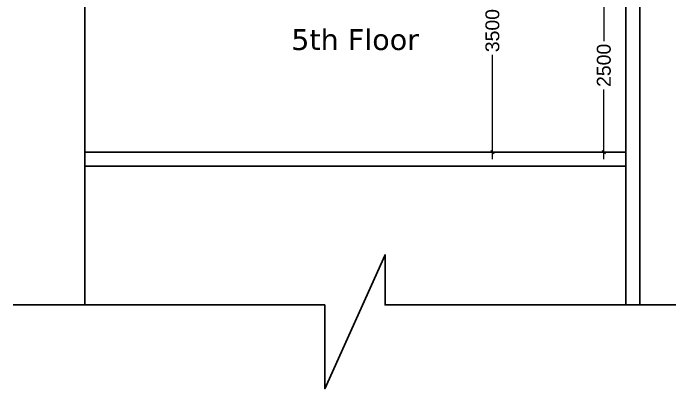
# Model space of a CAD drawing. Header units: millimetres. Extents: x 3552052 to 4144896, y -707811 to -630695.
# Drawn here: x 4067978 to 4077511, y -658196 to -652790 of the extents above; entities that cross this region are included whole.
import ezdxf

# ---------------------------------------------------------------- set-up
doc = ezdxf.new("R2010")
doc.units = ezdxf.units.MM
doc.header["$LTSCALE"] = 6
doc.header["$MEASUREMENT"] = 0
doc.layers.get('0').update_dxf_attribs({"linetype": 'CONTINUOUS', "lineweight": 0})
doc.layers.get('Defpoints').update_dxf_attribs({"linetype": 'CONTINUOUS', "lineweight": 0})
doc.layers.add('MEP_HVAC_RA_DUCT', color=1, linetype='CONTINUOUS', lineweight=0)
doc.layers.add('MEP_HVAC_TEXT', color=7, linetype='CONTINUOUS', lineweight=0)
doc.styles.add('ARIAL', font='arial.ttf')
doc.styles.add('VERDANA', font='verdana.ttf')
doc.dimstyles.new('TEXT', dxfattribs={"dimscale": 0, "dimtxt": 500, "dimasz": 100, "dimexe": 75, "dimexo": 100, "dimgap": 50, "dimtad": 0, "dimdec": 0, "dimzin": 0, "dimdsep": 46, "dimtxsty": 'ARIAL', "dimblk": 'OBLIQUE', "dimcen": 0.09, "dimdle": 100, "dimclrd": 256, "dimclre": 256, "dimclrt": 6, "dimadec": 0, "dimazin": 0, "dimtfac": 1, "dimtdec": 0, "dimtofl": 0, "dimtmove": 2, "dimatfit": 3, "dimfxl": 1, "dimfrac": 2, "dimtolj": 1, "dimtzin": 0, "dimarcsym": 0})

# ---------------------------------------------------------------- blocks, each defined once
blk = doc.blocks.new('_Oblique')
at = {"color": 0, "linetype": 'ByBlock', "lineweight": -2}
blk.add_line((-0.5, -0.5), (0.5, 0.5), dxfattribs=at)
blk = doc.blocks.new('*D676')
at = {"layer": 'Defpoints', "color": 0, "transparency": 16777216}
for p in [(4076477.2, -652290.4), (4076477.2, -654790.4), (4076477.2, -654790.4)]:
    blk.add_point(p, dxfattribs=at)
at = {"layer": 'MEP_HVAC_RA_DUCT', "lineweight": -2, "transparency": 16777216}
for p, q in [((4076477.2, -652190.4), (4076477.2, -653190.4)), ((4076577.2, -652290.4), (4076552.2, -652290.4)), ((4076477.2, -654890.4), (4076477.2, -653890.4)), ((4076577.2, -654790.4), (4076552.2, -654790.4))]:
    blk.add_line(p, q, dxfattribs=at)
at = {"layer": 'MEP_HVAC_RA_DUCT', "lineweight": -2, "transparency": 16777216, "xscale": 50, "yscale": 50, "zscale": 50}
for p, rotation in [((4076477.2, -652290.4), 90), ((4076477.2, -654790.4), 270)]:
    blk.add_blockref('_Oblique', p, dxfattribs=dict(at, rotation=rotation))
at = {"layer": 'MEP_HVAC_RA_DUCT', "color": 6, "lineweight": -3, "transparency": 16777216, "insert": (4076477.2, -653540.4), "char_height": 200, "attachment_point": 5, "rotation": 90, "style": 'ARIAL'}
blk.add_mtext('\\A1;2500', dxfattribs=at)
blk = doc.blocks.new('*D679')
at = {"layer": 'Defpoints', "color": 0, "transparency": 16777216}
for p in [(4074873.6, -651290.4), (4074873.6, -651290.4), (4074873.6, -654790.4)]:
    blk.add_point(p, dxfattribs=at)
at = {"layer": 'MEP_HVAC_RA_DUCT', "lineweight": -2, "transparency": 16777216}
for p, q in [((4074873.6, -651190.4), (4074873.6, -652692.1)), ((4074973.6, -651290.4), (4074948.6, -651290.4)), ((4074873.6, -654890.4), (4074873.6, -653388.6)), ((4074973.6, -654790.4), (4074948.6, -654790.4))]:
    blk.add_line(p, q, dxfattribs=at)
at = {"layer": 'MEP_HVAC_RA_DUCT', "lineweight": -2, "transparency": 16777216, "xscale": 50, "yscale": 50, "zscale": 50}
for p, rotation in [((4074873.6, -651290.4), 90), ((4074873.6, -654790.4), 270)]:
    blk.add_blockref('_Oblique', p, dxfattribs=dict(at, rotation=rotation))
at = {"layer": 'MEP_HVAC_RA_DUCT', "color": 6, "lineweight": -3, "transparency": 16777216, "insert": (4074873.6, -653040.4), "char_height": 200, "attachment_point": 5, "rotation": 90, "style": 'ARIAL'}
blk.add_mtext('\\A1;3500', dxfattribs=at)

msp = doc.modelspace()

# ---------------------------------------------------------------- linework, layer by layer
at = {"layer": 'MEP_HVAC_RA_DUCT', "color": 7, "lineweight": 30}
for p, q in [((4076795.1, -642190.4), (4076795.1, -656990.4)), ((4076995.1, -656990.4), (4076995.1, -642190.4)), ((4076795.1, -656990.4), (4076995.1, -656990.4))]:
    msp.add_line(p, q, dxfattribs=at)
for points in [[(4069006.5, -641486.7), (4069006.5, -649040.9), (4068282.3, -649040.9), (4070212.4, -649909.2), (4069006.5, -649909.2), (4069006.5, -656990.4)], [(4076795.1, -654790.4), (4069006.5, -654790.4)], [(4076795.1, -654990.4), (4069006.5, -654990.4)], [(4077511.5, -656990.4), (4073327.9, -656990.4), (4073327.9, -656266.3), (4072459.6, -658196.3), (4072459.6, -656990.4), (4067978.1, -656990.4)]]:
    msp.add_lwpolyline(points, dxfattribs=at)

# ---------------------------------------------------------------- texts
at = {"layer": 'MEP_HVAC_TEXT', "color": 251, "lineweight": -3, "insert": (4070501.3, -653018.8, 0), "char_height": 300, "width": 4792.067, "attachment_point": 1, "rotation": 359.99312, "style": 'VERDANA'}
msp.add_mtext('\\pxqc;{\\C3;5th Floor}', dxfattribs=at)

# ---------------------------------------------------------------- dimensions: what is measured, and where the dimension line sits
at = {"layer": 'MEP_HVAC_RA_DUCT', "lineweight": -3}
for base, p1, p2, picture, middle in [((4074873.6, -651290.4), (4074873.6, -654790.4), (4074873.6, -651290.4), '*D679', (4074873.6, -653040.4)), ((4076477.2, -654790.4), (4076477.2, -652290.4), (4076477.2, -654790.4), '*D676', (4076477.2, -653540.4))]:
    dim = msp.add_linear_dim(base=base, p1=p1, p2=p2, angle=90, dimstyle='TEXT', override={"dimscale": 1, "dimtxt": 200, "dimasz": 50}, dxfattribs=at)
    dim.commit()
    dim.dimension.update_dxf_attribs({"geometry": picture, "text_midpoint": middle})

doc.saveas('drawing.dxf')
